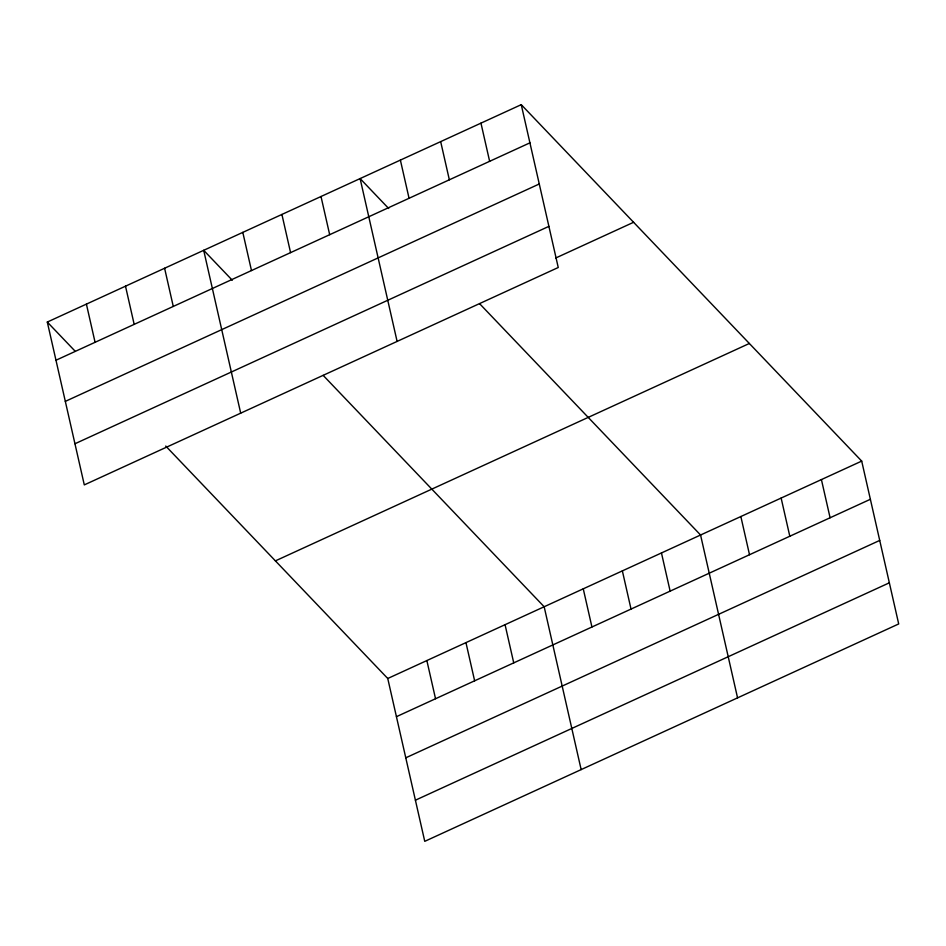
<?xml version="1.0" encoding="UTF-8"?>
<svg xmlns="http://www.w3.org/2000/svg" width="946" height="946" viewBox="0 0 946 946"><rect width="100%" height="100%" fill="white"/><g stroke="black" fill="none" stroke-linecap="round" stroke-linejoin="round"><path stroke-width="1.42" d="M521.246 104.663L558.246 267.505L84.3 484.896L47.3 322.054L521.246 104.663L861.7 461.104L898.7 623.946L424.754 841.337L387.754 678.495L165.739 446.051M55.98 360.237L529.914 142.846M65.321 401.376L539.267 183.985M74.947 443.757L548.893 226.366M555.716 258.01L633.595 222.286M275.404 560.872L749.35 343.481M387.754 678.495L861.7 461.104M396.433 716.678L870.379 499.287M405.775 757.817L879.721 540.426M415.412 800.198L889.358 582.807M388.688 208.498L360.107 178.569L397.107 341.423M479.563 303.642L700.56 535.01L737.561 697.864M232.278 280.229L203.697 250.312L240.698 413.166M323.165 375.373L544.163 606.753L581.151 769.606M47.3 322.054L74.9 350.942M821.412 479.575L830.091 517.758M781.136 498.057L789.804 536.24M740.848 516.54L749.516 554.723M661.455 552.949L670.135 591.132M622.362 570.887L631.029 609.07M480.958 123.134L489.638 161.317M583.256 588.814L591.936 626.997M440.67 141.616L449.35 179.799M400.383 160.099L409.062 198.282M505.058 624.691L513.737 662.874M465.952 642.618L474.632 680.801M426.859 660.556L435.538 698.739M321.001 196.508L329.681 234.691M281.908 214.446L290.576 252.629M242.803 232.373L251.482 270.556M164.604 268.25L173.272 306.433M125.499 286.177L134.178 324.36M86.405 304.115L95.073 342.298"/></g></svg>
